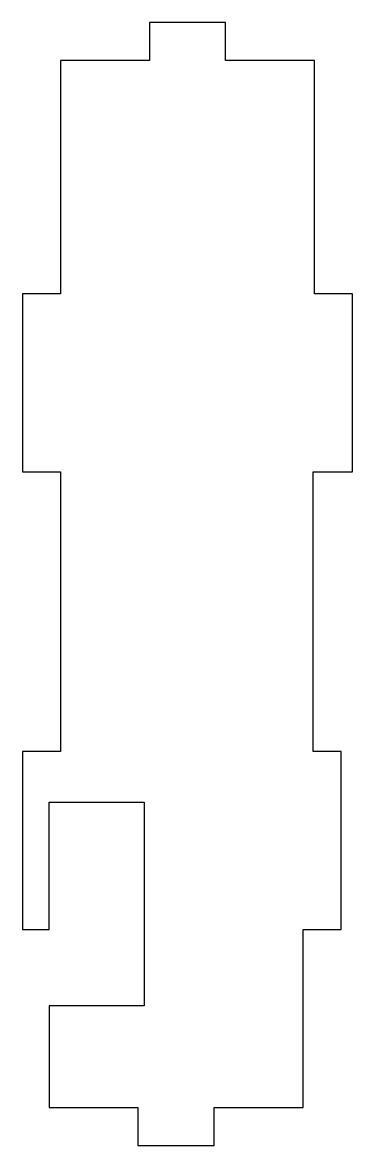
# Model space of a CAD drawing. Header units: millimetres. Extents: x -4 to 22, y -44.3 to 44.1.
import ezdxf

# ---------------------------------------------------------------- set-up
doc = ezdxf.new("R2010")
doc.units = ezdxf.units.MM

msp = doc.modelspace()

# ---------------------------------------------------------------- linework, layer by layer
msp.add_lwpolyline([(6, 44.075), (6, 41.075), (-1, 41.075), (-1, 22.725), (-4, 22.725), (-4, 8.725), (-1, 8.725), (-1, -13.275), (-4, -13.275), (-4, -27.275), (-1.9, -27.275), (-1.9, -17.275), (5.6, -17.275), (5.6, -33.275), (-1.9, -33.275), (-1.9, -41.275), (5.1, -41.275), (5.1, -44.275), (11.1, -44.275), (11.1, -41.275), (18.1, -41.275), (18.1, -27.275), (21.1, -27.275), (21.1, -13.275), (18.9, -13.275), (18.9, 8.725), (22, 8.725), (22, 22.725), (19, 22.725), (19, 41.075), (12, 41.075), (12, 44.075)], close=True)

doc.saveas('drawing.dxf')
